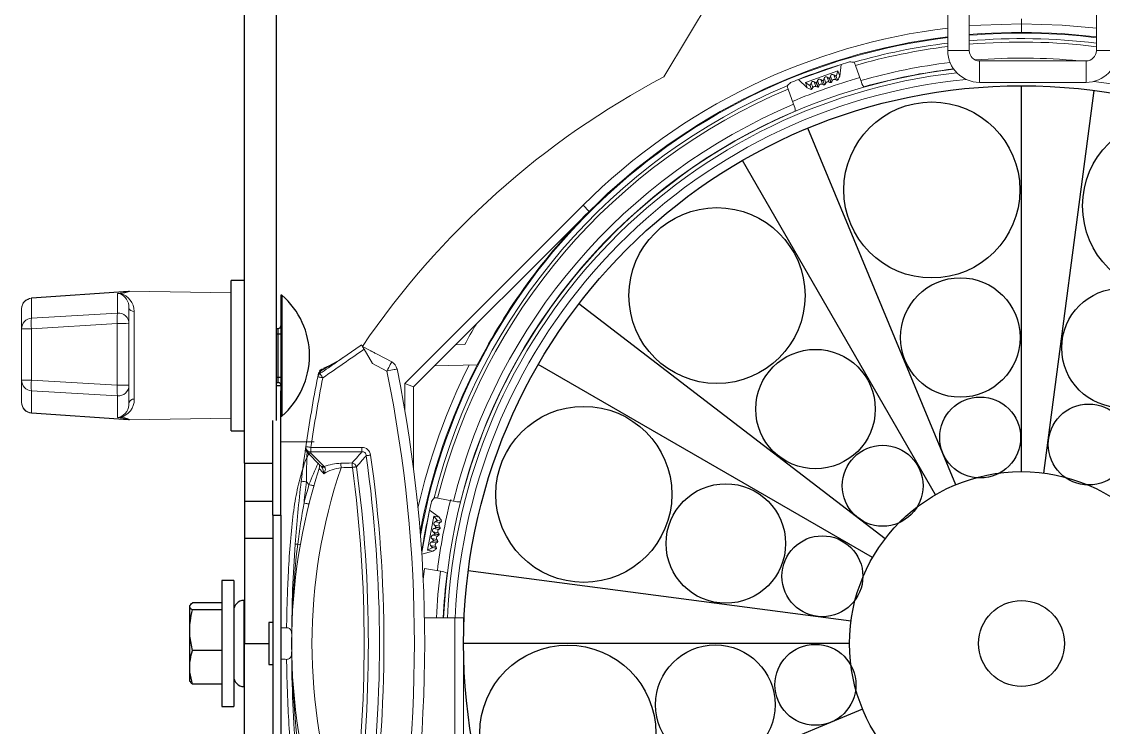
# Model space of a CAD drawing. Extents: x 9.3 to 87.2, y 1.1 to 68.8.
# Drawn here: x 32.35 to 38.65, y 26.63 to 30.74 of the extents above; entities that cross this region are included whole.
import ezdxf

# ---------------------------------------------------------------- set-up
doc = ezdxf.new("R2010")
doc.units = 0
doc.header["$MEASUREMENT"] = 0
doc.linetypes.add('SLD-Solid', pattern=[0])
doc.layers.get('0').update_dxf_attribs({"linetype": 'CONTINUOUS'})
doc.layers.add('OBJECT', color=7, linetype='CONTINUOUS')

msp = doc.modelspace()

# ---------------------------------------------------------------- linework, layer by layer
msp.add_circle((38.1725, 27.1138), 3.249)
at = {"layer": 'OBJECT'}
for p, q in [((33.6475, 28.1634), (33.6475, 33.3418)), ((33.8345, 28.4128), (33.8345, 33.3418)), ((38.1725, 28.1148), (38.1725, 30.3628)), ((38.3032, 28.1062), (38.5966, 30.335)), ((37.7894, 28.0386), (36.9292, 30.1154)), ((37.672, 27.9807), (36.548, 29.9275)), ((33.6475, 29.2285), (33.5695, 29.2285)), ((33.5695, 28.791), (33.5695, 29.2285)), ((33.8655, 29.143), (33.8605, 29.143)), ((33.8605, 29.143), (33.8605, 29.0399)), ((33.8655, 29.143), (33.8655, 29.0399)), ((33.8605, 29.0399), (33.8605, 28.5849)), ((33.8655, 29.0399), (33.8655, 28.439)), ((37.3784, 27.7231), (35.5949, 29.0916)), ((33.8345, 28.9488), (33.8445, 28.9488)), ((33.8345, 28.9178), (33.8445, 28.9178)), ((33.8445, 28.9178), (33.8445, 28.9488)), ((33.8445, 28.6643), (33.8445, 28.9178)), ((33.8445, 28.9178), (33.8605, 28.9178)), ((33.5695, 28.3535), (33.5695, 28.791)), ((37.3056, 27.6143), (35.3588, 28.7383)), ((33.8345, 28.6643), (33.8445, 28.6643)), ((33.8445, 28.6643), (33.8605, 28.6643)), ((33.8445, 28.6333), (33.8445, 28.6643)), ((33.8345, 28.6333), (33.8445, 28.6333)), ((33.8605, 28.6138), (33.8345, 28.6138)), ((33.8605, 27.8621), (33.8605, 28.5849)), ((33.8125, 27.8621), (33.8125, 28.4128)), ((33.8605, 28.439), (33.8655, 28.439)), ((33.5695, 28.3535), (33.6475, 28.3535)), ((33.6475, 28.1634), (33.8125, 28.1634)), ((33.6475, 28.1634), (33.6475, 27.9419)), ((33.6475, 27.9419), (33.6475, 27.726)), ((33.8125, 27.9419), (33.6475, 27.9419)), ((33.8125, 27.8621), (33.8605, 27.8621)), ((33.8125, 27.8621), (33.8125, 26.3654)), ((33.8605, 27.8621), (33.8605, 26.3654)), ((33.6475, 27.726), (33.6475, 27.1138)), ((33.8125, 27.726), (33.6475, 27.726)), ((37.1801, 27.2444), (34.9513, 27.5378)), ((33.5855, 27.4813), (33.5155, 27.4813)), ((33.5155, 27.4813), (33.5155, 27.2834)), ((33.5855, 27.4813), (33.5855, 27.2834)), ((33.5155, 27.35), (33.3451, 27.35)), ((33.6475, 27.365), (33.6445, 27.365)), ((33.6445, 27.365), (33.6445, 27.1138)), ((33.3306, 27.3354), (33.3275, 27.3288)), ((33.3275, 27.3288), (33.3275, 27.0792)), ((33.5155, 27.3093), (33.3451, 27.3093)), ((33.5155, 27.2834), (33.5155, 26.7463)), ((33.5855, 27.2834), (33.5855, 26.7463)), ((33.8125, 27.2361), (33.7905, 27.2358)), ((33.7905, 27.2358), (33.7905, 27.1138)), ((33.6445, 27.1138), (33.6445, 26.8625)), ((33.6475, 26.3638), (33.6475, 27.1138)), ((33.6475, 27.1138), (33.7905, 27.1138)), ((33.7905, 27.1138), (33.7905, 26.9918)), ((37.1715, 27.1138), (34.9235, 27.1138)), ((33.3275, 27.0792), (33.3275, 26.8988)), ((33.5155, 27.0731), (33.3451, 27.0731)), ((33.7905, 26.9918), (33.8125, 26.9914)), ((33.3275, 26.8988), (33.3306, 26.8921)), ((33.5155, 26.8775), (33.3451, 26.8775)), ((33.6445, 26.8625), (33.6475, 26.8625)), ((33.5155, 26.7463), (33.5855, 26.7463)), ((37.2477, 26.7307), (35.1708, 25.8704))]:
    msp.add_line(p, q, dxfattribs=at)
at = {"layer": 'OBJECT', "linetype": 'SLD-Solid', "lineweight": 15}
for p, q in [((36.5615, 31.1991), (36.0904, 30.4152)), ((37.7435, 30.8473), (37.7435, 30.5673)), ((37.8685, 30.5673), (37.8685, 30.8473)), ((38.6085, 30.8473), (38.6085, 30.5673)), ((38.1725, 30.7238), (38.1725, 30.7528)), ((38.1725, 30.7238), (38.1725, 30.7528)), ((38.1725, 30.6738), (38.1725, 30.7238)), ((38.1725, 30.6738), (38.1725, 30.7238)), ((38.1165, 30.6733), (38.2286, 30.6733)), ((37.8685, 30.5673), (37.7435, 30.5673)), ((38.6085, 30.5673), (38.7335, 30.5673)), ((38.5485, 30.5073), (37.9285, 30.5073)), ((37.9285, 30.5073), (37.9285, 30.3823)), ((38.5485, 30.5073), (38.5485, 30.3823)), ((36.875, 30.3998), (37.1226, 30.4871)), ((36.9142, 30.3819), (37.1033, 30.4486)), ((37.0794, 30.4259), (37.0881, 30.4201)), ((37.0794, 30.4259), (37.0892, 30.3982)), ((37.1033, 30.4486), (37.0952, 30.4226)), ((37.1033, 30.4486), (37.1142, 30.4178)), ((37.1142, 30.4178), (37.1226, 30.4871)), ((37.2059, 30.4813), (37.2371, 30.3929)), ((36.9251, 30.3511), (36.875, 30.3998)), ((36.9142, 30.3819), (36.9251, 30.3511)), ((36.9142, 30.3819), (36.9368, 30.3668)), ((36.9368, 30.3668), (36.9439, 30.3693)), ((36.9428, 30.3633), (36.9415, 30.3628)), ((36.9491, 30.341), (36.9415, 30.3628)), ((36.9428, 30.3633), (36.9505, 30.3415)), ((36.947, 30.3793), (36.9439, 30.3693)), ((36.947, 30.3793), (36.9568, 30.3516)), ((36.9659, 30.3859), (36.9747, 30.3801)), ((36.9659, 30.3859), (36.9757, 30.3582)), ((36.9747, 30.3801), (36.9817, 30.3826)), ((36.9806, 30.3766), (36.9793, 30.3761)), ((36.987, 30.3543), (36.9793, 30.3761)), ((36.9806, 30.3766), (36.9883, 30.3548)), ((36.9849, 30.3926), (36.9817, 30.3826)), ((36.9849, 30.3926), (36.9946, 30.3649)), ((37.0038, 30.3993), (37.0125, 30.3934)), ((37.0038, 30.3993), (37.0135, 30.3716)), ((37.0125, 30.3934), (37.0195, 30.3959)), ((37.0184, 30.39), (37.0171, 30.3895)), ((37.0248, 30.3677), (37.0171, 30.3895)), ((37.0184, 30.39), (37.0261, 30.3681)), ((37.0227, 30.4059), (37.0195, 30.3959)), ((37.0227, 30.4059), (37.0324, 30.3782)), ((37.0247, 30.3675), (37.0263, 30.368)), ((37.0248, 30.3677), (37.0261, 30.3681)), ((37.0416, 30.4126), (37.0503, 30.4068)), ((37.0416, 30.4126), (37.0513, 30.3849)), ((37.0503, 30.4068), (37.0574, 30.4093)), ((37.0562, 30.4033), (37.0549, 30.4028)), ((37.0626, 30.381), (37.0549, 30.4028)), ((37.0562, 30.4033), (37.0639, 30.3815)), ((37.0605, 30.4193), (37.0574, 30.4093)), ((37.0605, 30.4193), (37.0702, 30.3916)), ((37.0625, 30.3808), (37.0641, 30.3814)), ((37.0626, 30.381), (37.0639, 30.3815)), ((37.0881, 30.4201), (37.0952, 30.4226)), ((37.0941, 30.4166), (37.0927, 30.4161)), ((37.1004, 30.3943), (37.0927, 30.4161)), ((37.0941, 30.4166), (37.1017, 30.3948)), ((37.1003, 30.3941), (37.1019, 30.3947)), ((37.1004, 30.3943), (37.1017, 30.3948)), ((37.1142, 30.4178), (37.1096, 30.408)), ((37.9285, 30.3823), (38.5485, 30.3823)), ((36.8138, 30.3431), (36.8449, 30.2547)), ((36.9251, 30.3511), (36.9348, 30.3464)), ((36.9491, 30.341), (36.9505, 30.3415)), ((36.9491, 30.3408), (36.9507, 30.3414)), ((36.9869, 30.3541), (36.9885, 30.3547)), ((36.987, 30.3543), (36.9883, 30.3548)), ((35.6199, 29.6664), (34.5825, 28.6291)), ((35.6552, 29.6311), (34.6325, 28.6084)), ((35.6552, 29.6311), (35.6199, 29.6664)), ((32.9725, 29.1658), (32.4084, 29.1264)), ((32.9725, 29.1638), (32.9725, 29.1658)), ((33.5695, 29.1556), (32.978, 29.166)), ((32.978, 29.166), (32.978, 29.1639)), ((32.4084, 29.1245), (32.9725, 29.1638)), ((32.4084, 29.1264), (32.4084, 29.1245)), ((32.4084, 29.1245), (32.4084, 29.0082)), ((32.9084, 29.0388), (32.9084, 29.1532)), ((32.3502, 29.0625), (32.3502, 29.064)), ((32.3502, 28.9462), (32.3502, 29.0625)), ((32.9752, 29.0698), (32.9752, 28.9768)), ((33.0059, 29.0483), (33.0059, 28.5367)), ((32.9073, 28.9771), (32.4073, 28.9465)), ((32.4084, 29.0082), (32.9084, 29.0388)), ((32.9073, 28.6184), (32.9073, 28.9771)), ((32.9752, 28.9768), (32.9752, 28.618)), ((32.3502, 28.6482), (32.3502, 28.9462)), ((32.4073, 28.9465), (32.4073, 28.6485)), ((34.8784, 28.8543), (34.9306, 28.8552)), ((34.3343, 28.8448), (34.5055, 28.7538)), ((34.3446, 28.8276), (34.3943, 28.7449)), ((34.1455, 28.7325), (34.1129, 28.7131)), ((34.2067, 28.7689), (34.1455, 28.7325)), ((34.207, 28.769), (34.2067, 28.7689)), ((34.4773, 28.7008), (34.3943, 28.7449)), ((34.7563, 28.7321), (35.0038, 28.7364)), ((34.1112, 28.7121), (34.0915, 28.7004)), ((34.1112, 28.7121), (34.1129, 28.7131)), ((32.3502, 28.5198), (32.3502, 28.6482)), ((32.4073, 28.6485), (32.9073, 28.6184)), ((32.9752, 28.618), (32.9752, 28.5155)), ((34.5825, 28.6291), (34.5825, 28.4653)), ((34.5825, 28.6291), (34.6325, 28.6084)), ((34.6325, 28.6084), (34.6325, 28.1315)), ((32.9084, 28.5561), (32.4084, 28.5862)), ((32.4084, 28.5862), (32.4084, 28.4579)), ((32.9084, 28.4299), (32.9084, 28.5561)), ((32.3502, 28.518), (32.3502, 28.5198)), ((32.4084, 28.4579), (32.9725, 28.4187)), ((32.4084, 28.4579), (32.4084, 28.4557)), ((32.4084, 28.4557), (32.9725, 28.4162)), ((32.9725, 28.4162), (32.9725, 28.4187)), ((32.978, 28.4161), (33.5695, 28.4264)), ((32.978, 28.4186), (32.978, 28.4161)), ((34.054, 28.2888), (33.8605, 28.2888)), ((34.0909, 28.1497), (34.0126, 28.228)), ((34.0338, 28.2232), (34.1121, 28.1449)), ((34.0348, 28.2561), (34.3306, 28.2561)), ((34.0348, 28.2561), (34.0348, 28.2301)), ((34.3306, 28.2301), (34.0348, 28.2301)), ((34.3306, 28.2561), (34.3306, 28.2301)), ((34.0236, 28.0402), (34.0082, 28.0556)), ((34.7729, 27.9604), (34.8649, 27.9432)), ((34.6799, 27.6438), (34.7262, 27.8912)), ((34.7131, 27.6581), (34.7499, 27.8552)), ((34.782, 27.8492), (34.7262, 27.8912)), ((34.7499, 27.8552), (34.782, 27.8492)), ((34.7499, 27.8552), (34.7683, 27.8352)), ((34.782, 27.8492), (34.7881, 27.8404)), ((34.7502, 27.7838), (34.7596, 27.7884)), ((34.7502, 27.7838), (34.779, 27.7784)), ((34.7539, 27.8035), (34.7609, 27.7958)), ((34.7539, 27.8035), (34.7827, 27.7981)), ((34.7575, 27.8232), (34.7669, 27.8278)), ((34.7575, 27.8232), (34.7864, 27.8178)), ((34.7596, 27.7884), (34.7609, 27.7958)), ((34.7656, 27.7918), (34.7653, 27.7904)), ((34.7881, 27.7862), (34.7653, 27.7904)), ((34.7656, 27.7918), (34.7883, 27.7875)), ((34.7669, 27.8278), (34.7683, 27.8352)), ((34.7729, 27.8312), (34.7727, 27.8298)), ((34.7954, 27.8256), (34.7727, 27.8298)), ((34.7729, 27.8312), (34.7957, 27.827)), ((34.7881, 27.7862), (34.7883, 27.7875)), ((34.7882, 27.786), (34.7885, 27.7877)), ((34.7954, 27.8256), (34.7957, 27.827)), ((34.7955, 27.8254), (34.7959, 27.8271)), ((34.7391, 27.7246), (34.7462, 27.7169)), ((34.7391, 27.7246), (34.768, 27.7192)), ((34.7428, 27.7443), (34.7522, 27.749)), ((34.7428, 27.7443), (34.7717, 27.7389)), ((34.7449, 27.7096), (34.7462, 27.7169)), ((34.7465, 27.764), (34.7536, 27.7563)), ((34.7465, 27.764), (34.7754, 27.7586)), ((34.7522, 27.749), (34.7536, 27.7563)), ((34.7582, 27.7524), (34.758, 27.751)), ((34.7807, 27.7467), (34.758, 27.751)), ((34.7582, 27.7524), (34.7809, 27.7481)), ((34.7807, 27.7467), (34.7809, 27.7481)), ((34.7808, 27.7466), (34.7811, 27.7483)), ((34.7131, 27.6581), (34.7375, 27.6701)), ((34.7131, 27.6581), (34.7452, 27.6521)), ((34.7318, 27.6852), (34.7389, 27.6775)), ((34.7318, 27.6852), (34.7606, 27.6798)), ((34.7354, 27.7049), (34.7449, 27.7096)), ((34.7354, 27.7049), (34.7643, 27.6995)), ((34.7375, 27.6701), (34.7389, 27.6775)), ((34.7435, 27.6735), (34.7432, 27.6722)), ((34.766, 27.6679), (34.7432, 27.6722)), ((34.7435, 27.6735), (34.7662, 27.6693)), ((34.7452, 27.6521), (34.7541, 27.6582)), ((34.7508, 27.713), (34.7506, 27.7116)), ((34.7733, 27.7073), (34.7506, 27.7116)), ((34.7508, 27.713), (34.7736, 27.7087)), ((34.766, 27.6679), (34.7662, 27.6693)), ((34.7661, 27.6677), (34.7664, 27.6694)), ((34.7733, 27.7073), (34.7736, 27.7087)), ((34.7734, 27.7071), (34.7738, 27.7088)), ((34.7452, 27.6521), (34.6806, 27.6338)), ((34.6889, 27.4861), (34.6965, 27.5517)), ((34.6965, 27.5517), (34.7886, 27.5345)), ((34.8725, 27.2638), (34.6961, 27.2638)), ((34.8725, 27.2638), (34.9225, 27.2638)), ((34.8725, 25.6502), (34.8725, 27.2638)), ((34.9225, 25.6608), (34.9225, 27.2638))]:
    msp.add_line(p, q, dxfattribs=at)
at = {"layer": 'OBJECT', "linetype": 'SLD-Solid', "lineweight": 15, "flags": 128}
for points in [[(37.8685, 30.7109), (37.9364, 30.716), (38.1725, 30.7238)], [(38.6085, 30.6973), (38.4086, 30.716), (38.1725, 30.7238)], [(37.8685, 30.6608), (37.9397, 30.6661), (38.1725, 30.6738)], [(38.6085, 30.647), (38.4054, 30.6661), (38.1725, 30.6738)], [(34.3291, 28.8534), (34.3218, 28.8483), (34.2201, 28.778)], [(34.3825, 28.8191), (34.383, 28.8189), (34.3843, 28.8182), (34.3865, 28.817), (34.3895, 28.8154), (34.3932, 28.8134), (34.3975, 28.8112), (34.4023, 28.8086), (34.4073, 28.8059), (34.4125, 28.8032)], [(34.2067, 28.7689), (34.1385, 28.7318), (34.1088, 28.717)], [(34.2121, 28.7724), (34.2027, 28.7662), (34.2031, 28.7666)], [(34.4773, 28.7008), (34.4828, 28.7111), (34.4881, 28.7211), (34.493, 28.7302), (34.4972, 28.7382), (34.5007, 28.7448), (34.5033, 28.7497), (34.5049, 28.7527), (34.5055, 28.7538)], [(34.1042, 28.6613), (34.0985, 28.6625), (34.093, 28.6636), (34.0879, 28.6646), (34.0834, 28.6655), (34.0797, 28.6662), (34.077, 28.6667), (34.0754, 28.667), (34.0748, 28.6672)], [(34.1042, 28.6613), (34.1009, 28.6661), (34.0977, 28.6707), (34.0948, 28.6749), (34.0922, 28.6787), (34.0901, 28.6817), (34.0885, 28.684), (34.0875, 28.6855), (34.0872, 28.686)], [(34.5361, 28.7128), (34.535, 28.7125), (34.5316, 28.7119), (34.5262, 28.7108), (34.5189, 28.7093), (34.51, 28.7074), (34.4998, 28.7054), (34.4888, 28.7031), (34.4773, 28.7008)], [(34.0348, 28.2561), (34.029, 28.2569), (34.0234, 28.2577), (34.0183, 28.2585), (34.0138, 28.2591), (34.0101, 28.2597), (34.0074, 28.2601), (34.0057, 28.2603), (34.0051, 28.2604)], [(34.3821, 28.2115), (34.3782, 28.2109), (34.3744, 28.2104), (34.3707, 28.2098), (34.3672, 28.2093), (34.364, 28.2089), (34.3611, 28.2085), (34.3585, 28.2081), (34.3564, 28.2078)], [(34.3002, 28.143), (34.2982, 28.1427), (34.2957, 28.1424), (34.293, 28.142), (34.29, 28.1416), (34.2867, 28.1412), (34.2833, 28.1407), (34.2797, 28.1402), (34.276, 28.1397)], [(33.9784, 28.0592), (33.979, 28.0591), (33.9807, 28.0589), (33.9834, 28.0586), (33.9871, 28.0581), (33.9917, 28.0576), (33.9968, 28.057), (34.0024, 28.0563), (34.0082, 28.0556)], [(34.0236, 28.0402), (34.0292, 28.0386), (34.0346, 28.037), (34.0396, 28.0356), (34.044, 28.0343), (34.0476, 28.0333), (34.0502, 28.0325), (34.0519, 28.0321), (34.0524, 28.0319)], [(33.9946, 27.933), (34.0002, 27.9316), (34.0057, 27.9302), (34.0107, 27.9289), (34.0151, 27.9278), (34.0187, 27.9269), (34.0214, 27.9262), (34.0231, 27.9258), (34.0236, 27.9256)], [(33.9433, 27.6932), (33.9436, 27.6932), (33.9444, 27.6932), (33.9456, 27.6931), (33.9473, 27.693), (33.9495, 27.6928), (33.9521, 27.6926), (33.955, 27.6924), (33.9582, 27.6922)]]:
    msp.add_lwpolyline(points, dxfattribs=at)
at = {"layer": 'OBJECT'}
for centre, radius in [((37.6504, 29.7555), 0.5126), ((39.0412, 29.6627), 0.5126), ((36.3994, 29.1405), 0.5126), ((37.8163, 28.8962), 0.348), ((38.7552, 28.8356), 0.348), ((36.9728, 28.4793), 0.348), ((37.932, 28.3138), 0.2357), ((35.6236, 27.9825), 0.5126), ((38.5642, 28.2732), 0.2357), ((37.3642, 28.0327), 0.2357), ((38.1725, 27.1138), 1.001), ((36.4507, 27.6965), 0.348), ((37.013, 27.5055), 0.2357), ((38.1725, 27.1138), 0.25), ((35.5307, 26.5916), 0.5126), ((36.39, 26.7575), 0.348), ((36.9725, 26.8732), 0.2357)]:
    msp.add_circle(centre, radius, dxfattribs=at)
at = {"layer": 'OBJECT', "linetype": 'SLD-Solid', "lineweight": 15}
for centre, radius, start, end in [((38.1725, 27.1138), 3.61, 96.82524, 135), ((38.1725, 27.1138), 3.5557, 96.93003, 169.82162), ((38.1725, 27.1138), 3.56, 96.92157, 135), ((38.1725, 27.1138), 3.5557, 82.95689, 94.9049), ((38.1725, 27.1138), 3.5235, 82.89224, 94.9498), ((38.1725, 27.1138), 3.5035, 82.85148, 94.97811), ((38.1725, 27.1138), 3.5235, 96.99363, 106.06245), ((38.1725, 27.1138), 3.5035, 97.03373, 106.0156), ((37.9285, 30.5673), 0.185, 180, 270), ((37.9285, 30.5673), 0.06, 180, 270), ((38.5485, 30.5673), 0.06, 270, 0), ((38.5485, 30.5673), 0.185, 270, 0), ((38.1725, 27.1138), 3.5329, 106.45645, 107.28762), ((37.1435, 30.4643), 0.0646, 15.23103, 33.20572), ((38.1725, 27.1138), 3.41, 97.00205, 105.9222), ((38.1725, 27.1138), 3.41, 84.36132, 94.53763), ((38.1725, 27.1138), 3.3681, 96.71531, 177.44746), ((38.1725, 27.1138), 3.346, 96.4669, 177.43062), ((38.1725, 27.1138), 3.5329, 107.28762, 111.54733), ((37.0721, 30.4165), 0.0119, 52.27325, 166.56218), ((38.1725, 27.1138), 3.37, 96.73315, 105.82099), ((38.3774, 26.0906), 4.8921, 117.87136, 145.73737), ((38.1725, 27.1138), 3.5235, 112.77249, 166.06245), ((38.1725, 27.1138), 3.3011, 95.58655, 177.39564), ((36.873, 30.3689), 0.0646, 185.62629, 203.60649), ((38.1725, 27.1138), 3.5329, 111.54733, 112.37849), ((38.1725, 27.1138), 3.4278, 105.94033, 112.89461), ((36.93, 30.3542), 0.0143, 37.12756, 61.67285), ((36.9571, 30.3637), 0.0144, 157.16601, 181.68072), ((36.9586, 30.3765), 0.0119, 52.2761, 166.55877), ((36.9679, 30.3675), 0.0143, 37.1262, 61.6778), ((36.995, 30.377), 0.0144, 157.16331, 181.678), ((36.9965, 30.3898), 0.0119, 52.27569, 166.55973), ((36.9699, 30.3733), 0.0261, 314.74941, 341.16053), ((37.0073, 30.3589), 0.014, 80.52836, 138.03031), ((37.0057, 30.3808), 0.0143, 37.12217, 61.67824), ((37.0274, 30.3935), 0.026, 237.65304, 264.11063), ((37.0328, 30.3904), 0.0144, 157.16331, 181.678), ((37.0343, 30.4032), 0.0119, 52.2761, 166.55877), ((37.0078, 30.3866), 0.0261, 314.74941, 341.16053), ((37.0452, 30.3723), 0.014, 80.53013, 138.02854), ((37.0435, 30.3942), 0.0143, 37.12756, 61.67285), ((37.0653, 30.4069), 0.026, 237.65482, 264.10978), ((37.0706, 30.4037), 0.0144, 157.16331, 181.678), ((37.0456, 30.4), 0.0261, 314.75422, 341.15812), ((37.083, 30.3856), 0.014, 80.53081, 138.02786), ((37.0813, 30.4075), 0.0143, 37.12217, 61.67824), ((37.1031, 30.4202), 0.026, 237.65304, 264.11063), ((37.1084, 30.417), 0.0144, 157.16331, 181.678), ((37.0721, 30.4213), 0.0398, 318.22369, 340.48857), ((37.3444, 30.4194), 0.1105, 193.84385, 214.92782), ((38.1725, 27.1138), 3.3011, 2.60436, 82.66805), ((38.1725, 27.1138), 3.5035, 112.81934, 166.0156), ((36.9543, 30.3766), 0.036, 237.20067, 261.78429), ((36.9321, 30.36), 0.0261, 314.75186, 341.16048), ((36.9695, 30.3456), 0.014, 80.53013, 138.02854), ((36.9896, 30.3802), 0.026, 237.65494, 264.10874), ((38.1725, 27.1138), 3.41, 112.91274, 165.9222), ((36.7447, 30.208), 0.1106, 3.9088, 24.9893), ((38.1725, 27.1138), 3.37, 113.01395, 165.82099), ((38.1725, 27.1138), 3.56, 134.99999, 152.88322), ((32.9769, 29.1035), 0.0625, 89, 94), ((32.4127, 29.064), 0.0625, 94, 180), ((32.4125, 29.0624), 0.0623, 93.82968, 179.85733), ((32.8961, 29.4261), 0.2732, 272.5677, 286.23441), ((32.9199, 29.1614), 0.00979, 273.30959, 293.5119), ((32.8917, 29.0732), 0.0836, 357.6459, 69.86924), ((32.904, 29.3791), 0.2276, 275.00498, 288.96785), ((32.8992, 29.0486), 0.1067, 359.83569, 76.65743), ((32.9769, 29.101), 0.0629, 89.00845, 93.97569), ((33.0022, 29.0756), 0.0276, 192.27178, 277.81084), ((32.4125, 28.9461), 0.0623, 93.82982, 179.85719), ((32.6328, 28.9734), 0.2272, 171.18682, 186.79263), ((33.1328, 29.004), 0.2272, 171.18682, 186.79276), ((32.9253, 25.755), 3.2222, 89.1113, 90.31956), ((32.9129, 28.9766), 0.0624, 0.17199, 94.14078), ((32.3938, 26.3969), 2.5497, 89.69784, 90.97998), ((38.1725, 27.1138), 3.68, 149.67208, 151.75721), ((34.4773, 28.7008), 0.06, 11.52971, 62), ((38.1725, 27.1138), 3.6021, 153.24017, 167.3386), ((38.1725, 27.1138), 3.5607, 152.8892, 169.51763), ((41.9227, 27.1137), 8.0002, 168.80355, 171.75954), ((34.1042, 28.6613), 0.03, 124.66081, 168.80314), ((34.1069, 28.6746), 0.03, 120.72844, 168.73743), ((34.1138, 28.6853), 0.03, 101.55884, 180.02979), ((34.1041, 28.6884), 0.0234, 109.0047, 144.29144), ((26.6975, 27.1138), 7.94, 348.47029, 11.52971), ((26.6975, 27.1138), 8, 348.47029, 11.52971), ((32.3938, 26.1004), 2.5481, 89.69731, 90.98021), ((32.4125, 28.6483), 0.0623, 180.17396, 266.20751), ((32.6388, 28.6214), 0.2331, 173.32482, 188.67625), ((33.1388, 28.5913), 0.2331, 173.32471, 188.67622), ((32.9253, 25.3969), 3.2215, 89.11118, 90.31968), ((32.9129, 28.6183), 0.0623, 265.82868, 359.79013), ((32.8986, 28.5351), 0.1074, 283.60697, 0.86468), ((33.0021, 28.5094), 0.0275, 81.99097, 167.30382), ((32.4125, 28.52), 0.0623, 180.17396, 266.20751), ((32.4127, 28.518), 0.0625, 180, 266), ((32.8922, 28.5099), 0.0832, 289.88062, 3.88355), ((32.8977, 28.1807), 0.2494, 72.55187, 87.55159), ((32.9197, 28.4217), 0.00994, 65.66523, 85.63578), ((32.9251, 28.3099), 0.1208, 64.04033, 90.58226), ((32.9769, 28.4815), 0.0629, 266.02688, 270.99207), ((32.9769, 28.4786), 0.0625, 266, 271), ((40.6407, 27.277), 6.708, 171.62987, 173.30424), ((34.0338, 28.2492), 0.03, 171.81221, 180), ((34.0338, 28.2492), 0.03, 171.80964, 225), ((34.0338, 28.2492), 0.03, 171.80172, 225.00001), ((34.0328, 28.2519), 0.0287, 176.94126, 271.98712), ((34.0338, 28.2588), 0.0287, 176.89655, 271.97562), ((39.8174, 27.994), 5.8095, 177.6913, 179.39208), ((34.0274, 28.2442), 0.0219, 227.63678, 287.03025), ((34.3316, 28.2052), 0.0509, 7.03121, 91.08274), ((34.3355, 28.2097), 0.0209, 354.67635, 103.41726), ((38.6591, 26.144), 5.0084, 156.21008, 157.75222), ((34.0551, 28.1431), 0.03, 342.05055, 45), ((34.2173, 27.8585), 0.3051, 91.58725, 110.15706), ((33.8757, 28.1303), 0.3347, 1.27598, 5.69669), ((34.2662, 28.1301), 0.0364, 20.80762, 76.90087), ((33.9414, 28.1323), 0.3347, 1.27598, 5.69667), ((26.6814, 27.1138), 7.7526, 351.88751, 8.1125), ((26.6807, 27.1138), 7.7792, 351.88817, 8.11184), ((37.2325, 27.1138), 3.31, 162.05055, 197.94945), ((37.2207, 27.1138), 3.1797, 161.21427, 198.78573), ((33.1688, 27.3282), 1.219, 39.46094, 41.37023), ((34.1057, 28.1659), 0.0219, 227.63678, 287.03025), ((34.1073, 28.1569), 0.0168, 231.77755, 295.63526), ((34.0341, 28.1011), 0.0759, 1.3683, 34.1543), ((34.2363, 27.9009), 0.2383, 96.24368, 122.01809), ((26.677, 27.1138), 7.6679, 352.31079, 7.68922), ((26.6771, 27.1138), 7.6922, 352.31065, 7.68936), ((37.2325, 27.1138), 3.34, 163.89589, 165.80145), ((38.1725, 27.1138), 3.5329, 166.45645, 167.28762), ((34.7564, 27.8979), 0.0646, 75.23032, 93.20755), ((38.1725, 27.1138), 3.4278, 165.8331, 172.89461), ((34.8959, 28.0512), 0.1123, 254.01352, 274.75784), ((38.1725, 27.1138), 3.5329, 167.28762, 171.34267), ((34.7547, 27.7727), 0.0119, 112.27548, 226.55919), ((34.7621, 27.8121), 0.0119, 112.27534, 226.55974), ((34.7671, 27.7762), 0.0143, 97.12465, 121.6745), ((34.7724, 27.8044), 0.0144, 217.16441, 241.67786), ((34.7745, 27.8156), 0.0143, 97.127, 121.67391), ((34.7797, 27.8438), 0.0144, 217.16295, 241.67828), ((34.767, 27.8014), 0.026, 297.65427, 324.1086), ((34.7943, 27.8061), 0.014, 140.53097, 198.02709), ((34.7631, 27.7809), 0.0261, 14.75036, 41.16128), ((34.7743, 27.8408), 0.026, 297.65442, 324.10944), ((34.7579, 27.8145), 0.0398, 18.22344, 40.48941), ((34.7473, 27.7333), 0.0119, 112.27528, 226.55976), ((34.7577, 27.7256), 0.0144, 217.16312, 241.67863), ((34.7597, 27.7368), 0.0143, 97.12732, 121.67313), ((34.765, 27.765), 0.0144, 217.1647, 241.67847), ((34.7795, 27.7273), 0.014, 140.53013, 198.02725), ((34.7484, 27.7021), 0.0261, 14.74907, 41.16257), ((34.7596, 27.762), 0.026, 297.65424, 324.10908), ((34.7869, 27.7667), 0.014, 140.53079, 198.02715), ((34.7557, 27.7415), 0.0261, 14.74894, 41.1627), ((38.6166, 27.1138), 4.6942, 172.92221, 187.0778), ((41.2474, 27.1508), 7.3242, 175.75269, 179.89316), ((33.9522, 27.6431), 0.0494, 65.39423, 82.95207), ((34.74, 27.6939), 0.0119, 112.27545, 226.55963), ((34.745, 27.658), 0.0143, 97.12634, 121.67411), ((34.7503, 27.6862), 0.0144, 217.16312, 241.67863), ((34.7524, 27.6974), 0.0143, 97.127, 121.67391), ((34.7377, 27.6902), 0.036, 297.20058, 321.78456), ((34.7722, 27.6879), 0.014, 140.53048, 198.02752), ((34.741, 27.6627), 0.0261, 14.7496, 41.16205), ((34.7522, 27.7226), 0.026, 297.65334, 324.11026), ((38.1725, 27.1138), 3.41, 172.91274, 177.47884), ((34.7767, 27.4163), 0.1188, 64.65078, 84.24784), ((38.1725, 27.1138), 3.37, 173.01395, 177.4489), ((41.8752, 27.1138), 7.9525, 179.68883, 180.31117), ((41.0659, 27.0772), 7.1432, 179.42894, 184.35917)]:
    msp.add_arc(centre, radius, start, end, dxfattribs=at)
at = {"layer": 'OBJECT'}
for centre, radius, start, end in [((33.5612, 28.791), 0.4653, 310.84258, 49.15742), ((33.8445, 28.9648), 0.016, 270, 0), ((33.8445, 28.6173), 0.016, 0, 90), ((33.6455, 27.305), 0.06, 91, 180), ((33.6455, 26.9225), 0.06, 180, 269)]:
    msp.add_arc(centre, radius, start, end, dxfattribs=at)
at = {"layer": 'OBJECT', "linetype": 'SLD-Solid', "lineweight": 15}
for centre, major_axis, start_param, end_param in [((36.5599, 26.5453), (4.0437, 1.4254), 1.107522, 1.113692), ((39.7851, 27.6822), (4.0437, 1.4254), 2.0279, 2.034071), ((37.8585, 25.433), (0.7874, 4.2147), 1.107522, 1.113692)]:
    msp.add_ellipse(centre, major_axis=major_axis, ratio=0.917044, start_param=start_param, end_param=end_param, dxfattribs=at)
for points, degree in [([(36.9946, 30.3649), (36.9969, 30.3683)], 1), ([(37.0097, 30.3728), (37.0135, 30.3716)], 1), ([(37.0324, 30.3782), (37.0347, 30.3816)], 1), ([(37.0475, 30.3861), (37.0513, 30.3849)], 1), ([(37.0702, 30.3916), (37.0726, 30.395)], 1), ([(37.0853, 30.3994), (37.0892, 30.3982)], 1), ([(36.9568, 30.3516), (36.9591, 30.355)], 1), ([(36.9718, 30.3594), (36.9757, 30.3582)], 1), ([(34.3446, 28.8276), (34.2645, 28.7722), (34.1843, 28.7168), (34.1042, 28.6613)], 3), ([(34.1987, 28.7632), (34.2201, 28.778)], 1), ([(34.1042, 28.6613), (34.0776, 28.5268), (34.0545, 28.3918), (34.0348, 28.2561)], 3), ([(34.0775, 28.6805), (34.0792, 28.6893)], 1), ([(34.0792, 28.6893), (34.0792, 28.6895)], 1), ([(34.1021, 28.7116), (34.0992, 28.7101)], 1), ([(34.0041, 28.2535), (34.0045, 28.2558), (34.0048, 28.2581), (34.0051, 28.2604)], 3), ([(34.0348, 28.2301), (34.0345, 28.2278), (34.0341, 28.2255), (34.0338, 28.2232)], 3), ([(34.2088, 28.1635), (34.2307, 28.1642), (34.2526, 28.1648), (34.2744, 28.1655)], 3), ([(34.0969, 28.1437), (34.0947, 28.1459), (34.0927, 28.1479), (34.0909, 28.1497)], 3), ([(34.1121, 28.1449), (34.1127, 28.144), (34.1135, 28.1429), (34.1146, 28.1417)], 3), ([(34.276, 28.1397), (34.2541, 28.1391), (34.2323, 28.1384), (34.2104, 28.1377)], 3), ([(33.9433, 27.6932), (33.9522, 27.8154), (33.9639, 27.9374), (33.9784, 28.0592)], 3), ([(34.0082, 28.0556), (34.0033, 28.0148), (33.9988, 27.9739), (33.9946, 27.933)], 3), ([(33.9582, 27.6922), (33.9682, 27.7727), (33.9803, 27.853), (33.9946, 27.933)], 3), ([(34.7827, 27.7981), (34.7809, 27.8018)], 1), ([(34.7834, 27.815), (34.7864, 27.8178)], 1), ([(34.768, 27.7192), (34.7662, 27.7229)], 1), ([(34.7687, 27.7362), (34.7717, 27.7389)], 1), ([(34.7754, 27.7586), (34.7736, 27.7624)], 1), ([(34.7761, 27.7756), (34.779, 27.7784)], 1), ([(34.7606, 27.6798), (34.7588, 27.6835)], 1), ([(34.7614, 27.6968), (34.7643, 27.6995)], 1), ([(33.8605, 27.205), (33.8714, 27.2053), (33.8823, 27.2056), (33.8932, 27.2059)], 3), ([(33.8932, 27.0216), (33.8823, 27.0219), (33.8714, 27.0222), (33.8605, 27.0225)], 3)]:
    msp.add_open_spline(points, degree=degree, dxfattribs=at)
for points, knots in [([(32.9084, 29.1532), (32.9085, 29.1532), (32.9136, 29.1533), (32.9188, 29.1529), (32.9238, 29.1524)], [0, 0, 0, 0, 0.023756, 1, 1, 1, 1]), ([(32.9205, 29.1516), (32.9165, 29.1523), (32.9125, 29.153), (32.9085, 29.1532), (32.9084, 29.1532)], [0, 0, 0, 0, 0.976348, 1, 1, 1, 1]), ([(34.3291, 28.8534), (34.3291, 28.8534), (34.3295, 28.8528), (34.331, 28.8502), (34.3322, 28.8483), (34.3365, 28.8412), (34.3405, 28.8345), (34.3446, 28.8276)], [0, 0, 0, 0, 0.25, 0.25, 0.5, 0.5, 1, 1, 1, 1]), ([(34.0872, 28.686), (34.1036, 28.6974), (34.1408, 28.7231), (34.178, 28.7488), (34.1987, 28.7632)], [0, 0, 0, 0, 0.442411, 1, 1, 1, 1]), ([(34.0748, 28.6672), (34.0753, 28.6697), (34.0758, 28.6721), (34.0767, 28.6765), (34.0771, 28.6786), (34.0775, 28.6805)], [0, 0, 0, 0, 0.5, 0.5, 1, 1, 1, 1]), ([(34.0792, 28.6895), (34.0783, 28.6887), (34.0773, 28.6879), (34.0788, 28.6873), (34.0788, 28.6873)], [0, 0, 0, 0, 0.998344, 1, 1, 1, 1]), ([(34.0915, 28.7004), (34.0909, 28.6983), (34.0902, 28.6961), (34.0887, 28.6913), (34.088, 28.6888), (34.0872, 28.686)], [0, 0, 0, 0, 0.5, 0.5, 1, 1, 1, 1]), ([(34.0964, 28.711), (34.0961, 28.7109), (34.0959, 28.7108), (34.0953, 28.7103), (34.095, 28.7099), (34.0939, 28.7075), (34.0928, 28.7042), (34.0915, 28.7004)], [0, 0, 0, 0, 0.25, 0.25, 0.5, 0.5, 1, 1, 1, 1]), ([(32.9084, 28.4299), (32.9085, 28.4299), (32.9125, 28.4301), (32.9165, 28.4309), (32.9205, 28.4316)], [0, 0, 0, 0, 0.023653, 1, 1, 1, 1]), ([(32.9238, 28.4307), (32.9188, 28.4303), (32.9136, 28.4298), (32.9085, 28.4299), (32.9084, 28.4299)], [0, 0, 0, 0, 0.976244, 1, 1, 1, 1]), ([(34.2744, 28.1655), (34.2856, 28.1782), (34.2967, 28.191), (34.3078, 28.2037), (34.3154, 28.2125), (34.323, 28.2213), (34.3306, 28.2301)], [0, 0, 0, 0, 0.00211906, 0.00211906, 0.00211906, 0.003578793, 0.003578793, 0.003578793, 0.003578793]), ([(33.8932, 27.2059), (33.8941, 27.2567), (33.8959, 27.3591), (33.9028, 27.5211), (33.9131, 27.6895), (33.9283, 27.8539), (33.9514, 27.9991), (33.9798, 28.1138), (34.0054, 28.1876), (34.0186, 28.2121), (34.022, 28.2186)], [0, 0, 0, 0, 0.112458, 0.22692, 0.370471, 0.518236, 0.663124, 0.812331, 0.950651, 1, 1, 1, 1]), ([(34.3564, 28.2078), (34.3488, 28.199), (34.3411, 28.1902), (34.3335, 28.1814), (34.3224, 28.1686), (34.3113, 28.1558), (34.3002, 28.143)], [0, 0, 0, 0, 0.001460027, 0.001460027, 0.001460027, 0.003580259, 0.003580259, 0.003580259, 0.003580259]), ([(34.1146, 28.1417), (34.1167, 28.1395), (34.118, 28.1365), (34.119, 28.13), (34.1188, 28.1265), (34.1167, 28.1162), (34.1136, 28.1094), (34.11, 28.1029)], [0, 0, 0, 0, 0.25, 0.25, 0.5, 0.5, 1, 1, 1, 1]), ([(33.9228, 27.157), (33.9228, 27.1627), (33.9227, 27.1683), (33.9216, 27.179), (33.9206, 27.1842), (33.9168, 27.1936), (33.914, 27.1978), (33.9075, 27.2026), (33.905, 27.2038), (33.8994, 27.2056), (33.8963, 27.206), (33.8932, 27.2059)], [0, 0, 0, 0, 0.25, 0.25, 0.5, 0.5, 0.75, 0.75, 0.875, 0.875, 1, 1, 1, 1]), ([(33.8932, 27.0216), (33.8963, 27.0216), (33.8994, 27.022), (33.905, 27.0237), (33.9075, 27.025), (33.9118, 27.0281), (33.9136, 27.03), (33.9166, 27.0341), (33.9177, 27.0363), (33.9206, 27.0433), (33.9215, 27.0484), (33.9227, 27.0591), (33.9228, 27.0648), (33.9228, 27.0706)], [0, 0, 0, 0, 0.125, 0.125, 0.25, 0.25, 0.375, 0.375, 0.5, 0.5, 0.75, 0.75, 1, 1, 1, 1]), ([(33.9896, 26.0926), (33.9851, 26.1052), (33.9704, 26.1464), (33.9483, 26.2463), (33.9268, 26.3869), (33.9122, 26.5517), (33.9023, 26.7165), (33.8958, 26.8752), (33.8941, 26.9725), (33.8932, 27.0216)], [0, 0, 0, 0, 0.072129, 0.237155, 0.406733, 0.573987, 0.746055, 0.872016, 1, 1, 1, 1])]:
    msp.add_open_spline(points, degree=3, knots=knots, dxfattribs=at)
at = {"layer": 'OBJECT'}
for points, knots in [([(33.3451, 27.3093), (33.3427, 27.311), (33.3343, 27.3172), (33.3268, 27.3281), (33.3319, 27.3401), (33.3415, 27.3473), (33.3451, 27.35)], [0, 0, 0, 0, 0.128092, 0.458987, 0.79955, 1, 1, 1, 1]), ([(33.3451, 27.0731), (33.3391, 27.1012), (33.3271, 27.1583), (33.3295, 27.2385), (33.3404, 27.2884), (33.3451, 27.3093)], [0, 0, 0, 0, 0.3599166, 0.7307321, 1, 1, 1, 1]), ([(33.3451, 26.8775), (33.3391, 26.9008), (33.3271, 26.9481), (33.3295, 27.0145), (33.3404, 27.0557), (33.3451, 27.0731)], [0, 0, 0, 0, 0.359917, 0.730732, 1, 1, 1, 1]), ([(33.3322, 26.8922), (33.3336, 26.889), (33.3358, 26.8841), (33.3426, 26.8792), (33.3451, 26.8775)], [0, 0, 0, 0, 0.646549, 1, 1, 1, 1])]:
    msp.add_open_spline(points, degree=3, knots=knots, dxfattribs=at)

doc.saveas('drawing.dxf')
